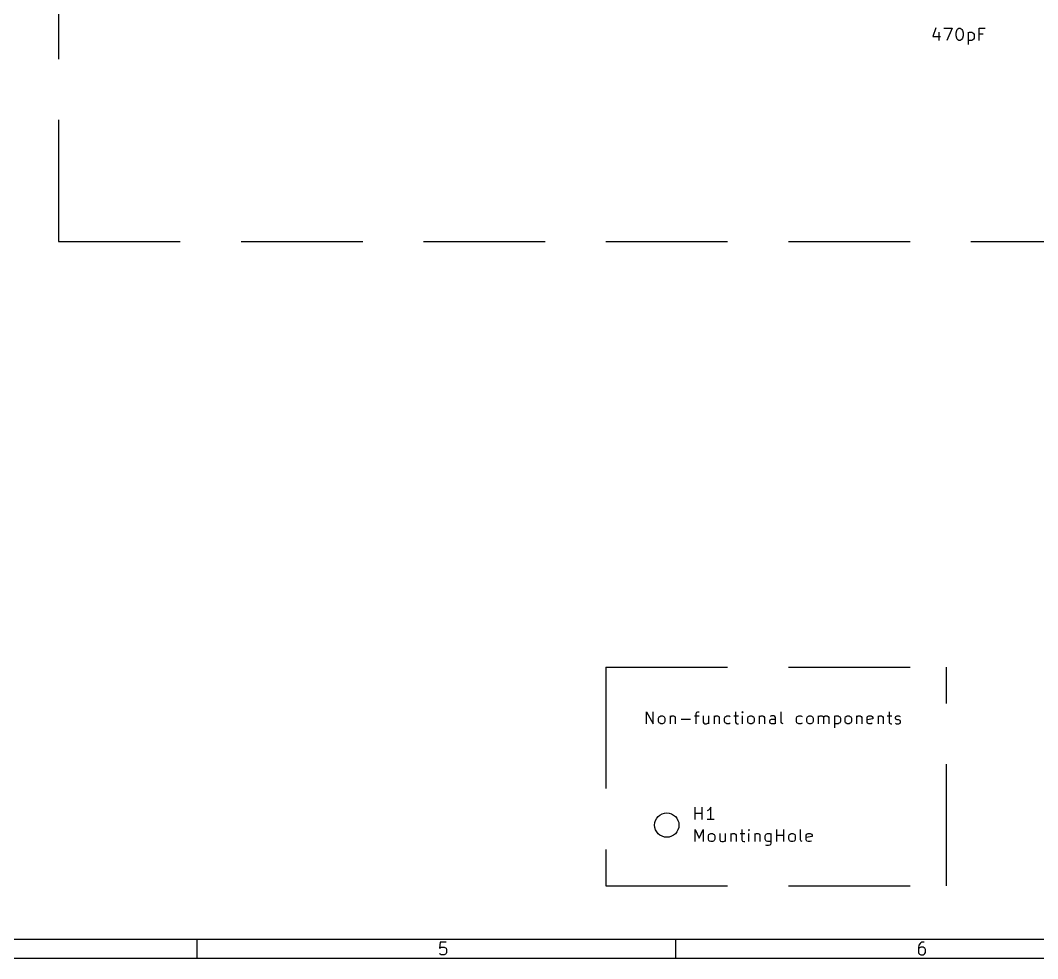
# Model space of a CAD drawing. Extents: x 0.4 to 16.1, y -11.3 to -0.4.
# Drawn here: x 7.543 to 11.725, y -11.299 to -7.44 of the extents above; entities that cross this region are included whole.
import ezdxf

# ---------------------------------------------------------------- set-up
doc = ezdxf.new("R2010")
doc.units = 0
doc.header["$MEASUREMENT"] = 0
doc.linetypes.add('DASHED', pattern=[0.75, 0.5, -0.25])
for name, color, linetype in [('BLUE3', 171, 'CONTINUOUS'), ('CYAN2', 4, 'CONTINUOUS'), ('RED2', 1, 'CONTINUOUS')]:
    doc.layers.add(name, color=color, linetype=linetype)

msp = doc.modelspace()

# ---------------------------------------------------------------- linework, layer by layer
at = {"layer": 'BLUE3', "linetype": 'DASHED'}
for p, q in [((7.7, -1.85), (7.7, -8.35)), ((7.7, -8.35), (15.15, -8.35)), ((9.95, -10.1), (9.95, -11)), ((9.95, -10.1), (11.35, -10.1)), ((11.35, -11), (11.35, -10.1)), ((9.95, -11), (11.35, -11))]:
    msp.add_line(p, q, dxfattribs=at)
at = {"layer": 'BLUE3', "linetype": 'CONTINUOUS'}
for p, q in [((10.116, -10.3337), (10.116, -10.2837)), ((10.116, -10.2837), (10.1446, -10.3337)), ((10.1446, -10.3337), (10.1446, -10.2837)), ((10.3208, -10.2909), (10.3232, -10.2861)), ((10.3232, -10.2861), (10.3279, -10.2837)), ((10.3279, -10.2837), (10.3327, -10.2837)), ((10.4827, -10.2837), (10.4827, -10.3266)), ((10.5112, -10.2837), (10.5089, -10.2861)), ((10.5089, -10.2861), (10.5112, -10.2885)), ((10.5136, -10.2861), (10.5112, -10.2837)), ((10.5112, -10.2837), (10.5112, -10.2885)), ((10.5112, -10.2885), (10.5136, -10.2861)), ((10.6708, -10.3266), (10.6708, -10.2837)), ((11.1136, -10.2837), (11.1136, -10.3266)), ((10.166, -10.3099), (10.1684, -10.3051)), ((10.166, -10.3242), (10.166, -10.3099)), ((10.1684, -10.3289), (10.166, -10.3242)), ((10.1684, -10.3051), (10.1708, -10.3028)), ((10.1708, -10.3313), (10.1684, -10.3289)), ((10.1708, -10.3028), (10.1755, -10.3004)), ((10.1755, -10.3004), (10.1827, -10.3004)), ((10.1827, -10.3004), (10.1874, -10.3028)), ((10.1874, -10.3028), (10.1898, -10.3051)), ((10.1898, -10.3289), (10.1874, -10.3313)), ((10.1898, -10.3051), (10.1922, -10.3099)), ((10.1922, -10.3242), (10.1898, -10.3289)), ((10.1922, -10.3099), (10.1922, -10.3242)), ((10.2136, -10.3004), (10.2136, -10.3337)), ((10.2136, -10.3051), (10.216, -10.3028)), ((10.216, -10.3028), (10.2208, -10.3004)), ((10.2208, -10.3004), (10.2279, -10.3004)), ((10.2279, -10.3004), (10.2327, -10.3028)), ((10.2327, -10.3028), (10.2351, -10.3075)), ((10.2351, -10.3075), (10.2351, -10.3337)), ((10.2589, -10.3147), (10.297, -10.3147)), ((10.3136, -10.3004), (10.3327, -10.3004)), ((10.3208, -10.3337), (10.3208, -10.2909)), ((10.3493, -10.3004), (10.3493, -10.3266)), ((10.3493, -10.3266), (10.3517, -10.3313)), ((10.3684, -10.3313), (10.3708, -10.3289)), ((10.3708, -10.3004), (10.3708, -10.3337)), ((10.3946, -10.3004), (10.3946, -10.3337)), ((10.3946, -10.3051), (10.397, -10.3028)), ((10.397, -10.3028), (10.4017, -10.3004)), ((10.4017, -10.3004), (10.4089, -10.3004)), ((10.4089, -10.3004), (10.4136, -10.3028)), ((10.4136, -10.3028), (10.416, -10.3075)), ((10.416, -10.3075), (10.416, -10.3337)), ((10.4374, -10.3099), (10.4398, -10.3051)), ((10.4374, -10.3242), (10.4374, -10.3099)), ((10.4398, -10.3289), (10.4374, -10.3242)), ((10.4398, -10.3051), (10.4422, -10.3028)), ((10.4422, -10.3313), (10.4398, -10.3289)), ((10.4422, -10.3028), (10.447, -10.3004)), ((10.447, -10.3004), (10.4565, -10.3004)), ((10.4565, -10.3004), (10.4612, -10.3028)), ((10.4755, -10.3004), (10.4946, -10.3004)), ((10.4827, -10.3266), (10.4851, -10.3313)), ((10.5112, -10.3337), (10.5112, -10.3004)), ((10.5327, -10.3099), (10.5351, -10.3051)), ((10.5327, -10.3242), (10.5327, -10.3099)), ((10.5351, -10.3289), (10.5327, -10.3242)), ((10.5351, -10.3051), (10.5374, -10.3028)), ((10.5374, -10.3313), (10.5351, -10.3289)), ((10.5374, -10.3028), (10.5422, -10.3004)), ((10.5422, -10.3004), (10.5493, -10.3004)), ((10.5493, -10.3004), (10.5541, -10.3028)), ((10.5541, -10.3028), (10.5565, -10.3051)), ((10.5565, -10.3289), (10.5541, -10.3313)), ((10.5565, -10.3051), (10.5589, -10.3099)), ((10.5589, -10.3242), (10.5565, -10.3289)), ((10.5589, -10.3099), (10.5589, -10.3242)), ((10.5803, -10.3004), (10.5803, -10.3337)), ((10.5803, -10.3051), (10.5827, -10.3028)), ((10.5827, -10.3028), (10.5874, -10.3004)), ((10.5874, -10.3004), (10.5946, -10.3004)), ((10.5946, -10.3004), (10.5993, -10.3028)), ((10.5993, -10.3028), (10.6017, -10.3075)), ((10.6017, -10.3075), (10.6017, -10.3337)), ((10.6231, -10.3218), (10.6255, -10.317)), ((10.6231, -10.3266), (10.6231, -10.3218)), ((10.6255, -10.3313), (10.6231, -10.3266)), ((10.6303, -10.3004), (10.6255, -10.3028)), ((10.6255, -10.317), (10.6303, -10.3147)), ((10.6398, -10.3004), (10.6303, -10.3004)), ((10.6303, -10.3147), (10.6422, -10.3147)), ((10.6446, -10.3028), (10.6398, -10.3004)), ((10.6422, -10.3147), (10.647, -10.3123)), ((10.647, -10.3075), (10.6446, -10.3028)), ((10.647, -10.3337), (10.647, -10.3075)), ((10.6731, -10.3313), (10.6708, -10.3266)), ((10.7327, -10.3099), (10.735, -10.3051)), ((10.7327, -10.3242), (10.7327, -10.3099)), ((10.735, -10.3289), (10.7327, -10.3242)), ((10.735, -10.3051), (10.7374, -10.3028)), ((10.7374, -10.3313), (10.735, -10.3289)), ((10.7374, -10.3028), (10.7422, -10.3004)), ((10.7422, -10.3004), (10.7517, -10.3004)), ((10.7517, -10.3004), (10.7565, -10.3028)), ((10.7755, -10.3099), (10.7779, -10.3051)), ((10.7755, -10.3242), (10.7755, -10.3099)), ((10.7779, -10.3289), (10.7755, -10.3242)), ((10.7779, -10.3051), (10.7803, -10.3028)), ((10.7803, -10.3313), (10.7779, -10.3289)), ((10.7803, -10.3028), (10.7851, -10.3004)), ((10.7851, -10.3004), (10.7922, -10.3004)), ((10.7922, -10.3004), (10.797, -10.3028)), ((10.797, -10.3028), (10.7993, -10.3051)), ((10.7993, -10.3289), (10.797, -10.3313)), ((10.7993, -10.3051), (10.8017, -10.3099)), ((10.8017, -10.3242), (10.7993, -10.3289)), ((10.8017, -10.3099), (10.8017, -10.3242)), ((10.8231, -10.3337), (10.8231, -10.3004)), ((10.8231, -10.3051), (10.8255, -10.3028)), ((10.8255, -10.3028), (10.8303, -10.3004)), ((10.8303, -10.3004), (10.8374, -10.3004)), ((10.8374, -10.3004), (10.8422, -10.3028)), ((10.8422, -10.3028), (10.8446, -10.3075)), ((10.8446, -10.3075), (10.847, -10.3028)), ((10.8446, -10.3075), (10.8446, -10.3337)), ((10.847, -10.3028), (10.8517, -10.3004)), ((10.8517, -10.3004), (10.8589, -10.3004)), ((10.8589, -10.3004), (10.8636, -10.3028)), ((10.8636, -10.3028), (10.866, -10.3075)), ((10.866, -10.3075), (10.866, -10.3337)), ((10.8898, -10.3004), (10.8898, -10.3504)), ((10.8898, -10.3028), (10.8946, -10.3004)), ((10.8946, -10.3004), (10.9041, -10.3004)), ((10.9041, -10.3004), (10.9089, -10.3028)), ((10.9089, -10.3028), (10.9112, -10.3051)), ((10.9112, -10.3289), (10.9089, -10.3313)), ((10.9112, -10.3051), (10.9136, -10.3099)), ((10.9136, -10.3242), (10.9112, -10.3289)), ((10.9136, -10.3099), (10.9136, -10.3242)), ((10.9327, -10.3099), (10.935, -10.3051)), ((10.9327, -10.3242), (10.9327, -10.3099)), ((10.935, -10.3289), (10.9327, -10.3242)), ((10.935, -10.3051), (10.9374, -10.3028)), ((10.9374, -10.3313), (10.935, -10.3289)), ((10.9374, -10.3028), (10.9422, -10.3004)), ((10.9422, -10.3004), (10.9493, -10.3004)), ((10.9493, -10.3004), (10.9541, -10.3028)), ((10.9541, -10.3028), (10.9565, -10.3051)), ((10.9565, -10.3289), (10.9541, -10.3313)), ((10.9565, -10.3051), (10.9589, -10.3099)), ((10.9589, -10.3242), (10.9565, -10.3289)), ((10.9589, -10.3099), (10.9589, -10.3242)), ((10.9803, -10.3004), (10.9803, -10.3337)), ((10.9803, -10.3051), (10.9827, -10.3028)), ((10.9827, -10.3028), (10.9874, -10.3004)), ((10.9874, -10.3004), (10.9946, -10.3004)), ((10.9946, -10.3004), (10.9993, -10.3028)), ((10.9993, -10.3028), (11.0017, -10.3075)), ((11.0017, -10.3075), (11.0017, -10.3337)), ((11.0231, -10.3075), (11.0255, -10.3028)), ((11.0231, -10.3266), (11.0231, -10.3075)), ((11.0469, -10.3123), (11.0231, -10.317)), ((11.0255, -10.3313), (11.0231, -10.3266)), ((11.0255, -10.3028), (11.0303, -10.3004)), ((11.0303, -10.3004), (11.0398, -10.3004)), ((11.0398, -10.3004), (11.0446, -10.3028)), ((11.0446, -10.3028), (11.0469, -10.3075)), ((11.0469, -10.3075), (11.0469, -10.3123)), ((11.0684, -10.3004), (11.0684, -10.3337)), ((11.0684, -10.3051), (11.0708, -10.3028)), ((11.0708, -10.3028), (11.0755, -10.3004)), ((11.0755, -10.3004), (11.0827, -10.3004)), ((11.0827, -10.3004), (11.0874, -10.3028)), ((11.0874, -10.3028), (11.0898, -10.3075)), ((11.0898, -10.3075), (11.0898, -10.3337)), ((11.1065, -10.3004), (11.1255, -10.3004)), ((11.1136, -10.3266), (11.116, -10.3313)), ((11.1398, -10.3075), (11.1422, -10.3028)), ((11.1398, -10.3099), (11.1398, -10.3075)), ((11.1422, -10.3147), (11.1398, -10.3099)), ((11.1422, -10.3028), (11.1469, -10.3004)), ((11.1469, -10.317), (11.1422, -10.3147)), ((11.1469, -10.3004), (11.1541, -10.3004)), ((11.1541, -10.317), (11.1469, -10.317)), ((11.1541, -10.3004), (11.1589, -10.3028)), ((11.1589, -10.3194), (11.1541, -10.317)), ((11.1612, -10.3242), (11.1589, -10.3194)), ((11.1589, -10.3313), (11.1612, -10.3266)), ((11.1612, -10.3266), (11.1612, -10.3242)), ((10.1755, -10.3337), (10.1708, -10.3313)), ((10.1827, -10.3337), (10.1755, -10.3337)), ((10.1874, -10.3313), (10.1827, -10.3337)), ((10.3517, -10.3313), (10.3565, -10.3337)), ((10.3565, -10.3337), (10.3636, -10.3337)), ((10.3636, -10.3337), (10.3684, -10.3313)), ((10.447, -10.3337), (10.4422, -10.3313)), ((10.4565, -10.3337), (10.447, -10.3337)), ((10.4612, -10.3313), (10.4565, -10.3337)), ((10.4851, -10.3313), (10.4898, -10.3337)), ((10.4898, -10.3337), (10.4946, -10.3337)), ((10.5422, -10.3337), (10.5374, -10.3313)), ((10.5493, -10.3337), (10.5422, -10.3337)), ((10.5541, -10.3313), (10.5493, -10.3337)), ((10.6303, -10.3337), (10.6255, -10.3313)), ((10.6422, -10.3337), (10.6303, -10.3337)), ((10.647, -10.3313), (10.6422, -10.3337)), ((10.6779, -10.3337), (10.6731, -10.3313)), ((10.7422, -10.3337), (10.7374, -10.3313)), ((10.7517, -10.3337), (10.7422, -10.3337)), ((10.7565, -10.3313), (10.7517, -10.3337)), ((10.7851, -10.3337), (10.7803, -10.3313)), ((10.7922, -10.3337), (10.7851, -10.3337)), ((10.797, -10.3313), (10.7922, -10.3337)), ((10.8946, -10.3337), (10.8898, -10.3313)), ((10.9041, -10.3337), (10.8946, -10.3337)), ((10.9089, -10.3313), (10.9041, -10.3337)), ((10.9422, -10.3337), (10.9374, -10.3313)), ((10.9493, -10.3337), (10.9422, -10.3337)), ((10.9541, -10.3313), (10.9493, -10.3337)), ((11.0303, -10.3337), (11.0255, -10.3313)), ((11.0398, -10.3337), (11.0303, -10.3337)), ((11.0446, -10.3313), (11.0398, -10.3337)), ((11.116, -10.3313), (11.1208, -10.3337)), ((11.1208, -10.3337), (11.1255, -10.3337)), ((11.1398, -10.3313), (11.1446, -10.3337)), ((11.1446, -10.3337), (11.1541, -10.3337)), ((11.1541, -10.3337), (11.1589, -10.3313))]:
    msp.add_line(p, q, dxfattribs=at)
at = {"layer": 'CYAN2', "linetype": 'CONTINUOUS'}
for p, q in [((11.3059, -7.4704), (11.294, -7.5061)), ((11.3393, -7.4728), (11.3726, -7.4728)), ((11.3726, -7.4728), (11.3512, -7.5228)), ((11.3893, -7.4918), (11.3917, -7.4823)), ((11.3917, -7.4823), (11.394, -7.4776)), ((11.394, -7.4776), (11.3964, -7.4752)), ((11.3964, -7.4752), (11.4012, -7.4728)), ((11.4012, -7.4728), (11.4059, -7.4728)), ((11.4059, -7.4728), (11.4107, -7.4752)), ((11.4107, -7.4752), (11.4131, -7.4776)), ((11.4131, -7.4776), (11.4155, -7.4823)), ((11.4155, -7.4823), (11.4179, -7.4918)), ((11.4845, -7.5228), (11.4845, -7.4728)), ((11.4845, -7.4728), (11.5083, -7.4728)), ((11.294, -7.5061), (11.325, -7.5061)), ((11.3179, -7.4895), (11.3179, -7.5228)), ((11.3893, -7.5038), (11.3893, -7.4918)), ((11.3917, -7.5133), (11.3893, -7.5038)), ((11.394, -7.518), (11.3917, -7.5133)), ((11.3964, -7.5204), (11.394, -7.518)), ((11.4012, -7.5228), (11.3964, -7.5204)), ((11.4059, -7.5228), (11.4012, -7.5228)), ((11.4107, -7.5204), (11.4059, -7.5228)), ((11.4131, -7.518), (11.4107, -7.5204)), ((11.4155, -7.5133), (11.4131, -7.518)), ((11.4179, -7.5038), (11.4155, -7.5133)), ((11.4179, -7.4918), (11.4179, -7.5038)), ((11.4393, -7.4895), (11.4393, -7.5395)), ((11.4393, -7.4918), (11.444, -7.4895)), ((11.444, -7.5228), (11.4393, -7.5204)), ((11.444, -7.4895), (11.4536, -7.4895)), ((11.4536, -7.5228), (11.444, -7.5228)), ((11.4536, -7.4895), (11.4583, -7.4918)), ((11.4583, -7.5204), (11.4536, -7.5228)), ((11.4583, -7.4918), (11.4607, -7.4942)), ((11.4607, -7.518), (11.4583, -7.5204)), ((11.4607, -7.4942), (11.4631, -7.499)), ((11.4631, -7.5133), (11.4607, -7.518)), ((11.4631, -7.499), (11.4631, -7.5133)), ((11.5012, -7.4966), (11.4845, -7.4966)), ((10.3163, -10.7268), (10.3163, -10.6768)), ((10.3163, -10.7006), (10.3449, -10.7006)), ((10.3449, -10.7268), (10.3449, -10.6768)), ((10.371, -10.6887), (10.3663, -10.6911)), ((10.3758, -10.6839), (10.371, -10.6887)), ((10.3806, -10.6768), (10.3758, -10.6839)), ((10.3806, -10.7268), (10.3806, -10.6768)), ((10.3949, -10.7268), (10.3663, -10.7268)), ((10.3163, -10.8178), (10.3163, -10.7678)), ((10.3163, -10.7678), (10.3329, -10.8035)), ((10.3329, -10.8035), (10.3496, -10.7678)), ((10.3496, -10.7678), (10.3496, -10.8178)), ((10.371, -10.794), (10.3734, -10.7892)), ((10.3734, -10.7892), (10.3758, -10.7869)), ((10.3758, -10.7869), (10.3806, -10.7845)), ((10.3806, -10.7845), (10.3877, -10.7845)), ((10.3877, -10.7845), (10.3925, -10.7869)), ((10.3925, -10.7869), (10.3949, -10.7892)), ((10.3949, -10.7892), (10.3972, -10.794)), ((10.4187, -10.7845), (10.4187, -10.8107)), ((10.4401, -10.7845), (10.4401, -10.8178)), ((10.4639, -10.7845), (10.4639, -10.8178)), ((10.4639, -10.7892), (10.4663, -10.7869)), ((10.4663, -10.7869), (10.471, -10.7845)), ((10.471, -10.7845), (10.4782, -10.7845)), ((10.4782, -10.7845), (10.4829, -10.7869)), ((10.4829, -10.7869), (10.4853, -10.7916)), ((10.502, -10.7845), (10.521, -10.7845)), ((10.5091, -10.7678), (10.5091, -10.8107)), ((10.5377, -10.7678), (10.5353, -10.7702)), ((10.5353, -10.7702), (10.5377, -10.7726)), ((10.5401, -10.7702), (10.5377, -10.7678)), ((10.5377, -10.7678), (10.5377, -10.7726)), ((10.5377, -10.7726), (10.5401, -10.7702)), ((10.5377, -10.8178), (10.5377, -10.7845)), ((10.5615, -10.7845), (10.5615, -10.8178)), ((10.5615, -10.7892), (10.5639, -10.7869)), ((10.5639, -10.7869), (10.5687, -10.7845)), ((10.5687, -10.7845), (10.5758, -10.7845)), ((10.5758, -10.7845), (10.5806, -10.7869)), ((10.5806, -10.7869), (10.5829, -10.7916)), ((10.6044, -10.794), (10.6067, -10.7892)), ((10.6067, -10.7892), (10.6091, -10.7869)), ((10.6091, -10.7869), (10.6139, -10.7845)), ((10.6139, -10.7845), (10.6234, -10.7845)), ((10.6234, -10.7845), (10.6282, -10.7869)), ((10.6282, -10.7845), (10.6282, -10.8249)), ((10.652, -10.8178), (10.652, -10.7678)), ((10.6806, -10.8178), (10.6806, -10.7678)), ((10.702, -10.794), (10.7044, -10.7892)), ((10.7044, -10.7892), (10.7067, -10.7869)), ((10.7067, -10.7869), (10.7115, -10.7845)), ((10.7115, -10.7845), (10.7187, -10.7845)), ((10.7187, -10.7845), (10.7234, -10.7869)), ((10.7234, -10.7869), (10.7258, -10.7892)), ((10.7258, -10.7892), (10.7282, -10.794)), ((10.7496, -10.8107), (10.7496, -10.7678)), ((10.7734, -10.7916), (10.7758, -10.7869)), ((10.7758, -10.7869), (10.7806, -10.7845)), ((10.7806, -10.7845), (10.7901, -10.7845)), ((10.7901, -10.7845), (10.7948, -10.7869)), ((10.7948, -10.7869), (10.7972, -10.7916)), ((10.371, -10.8083), (10.371, -10.794)), ((10.3734, -10.813), (10.371, -10.8083)), ((10.3758, -10.8154), (10.3734, -10.813)), ((10.3806, -10.8178), (10.3758, -10.8154)), ((10.3877, -10.8178), (10.3806, -10.8178)), ((10.3925, -10.8154), (10.3877, -10.8178)), ((10.3949, -10.813), (10.3925, -10.8154)), ((10.3972, -10.8083), (10.3949, -10.813)), ((10.3972, -10.794), (10.3972, -10.8083)), ((10.4187, -10.8107), (10.421, -10.8154)), ((10.421, -10.8154), (10.4258, -10.8178)), ((10.4258, -10.8178), (10.4329, -10.8178)), ((10.4329, -10.8178), (10.4377, -10.8154)), ((10.4377, -10.8154), (10.4401, -10.813)), ((10.4853, -10.7916), (10.4853, -10.8178)), ((10.5091, -10.8107), (10.5115, -10.8154)), ((10.5115, -10.8154), (10.5163, -10.8178)), ((10.5163, -10.8178), (10.521, -10.8178)), ((10.5829, -10.7916), (10.5829, -10.8178)), ((10.6044, -10.8083), (10.6044, -10.794)), ((10.6067, -10.813), (10.6044, -10.8083)), ((10.6091, -10.8154), (10.6067, -10.813)), ((10.6139, -10.8178), (10.6091, -10.8154)), ((10.6234, -10.8178), (10.6139, -10.8178)), ((10.6282, -10.8154), (10.6234, -10.8178)), ((10.6258, -10.8297), (10.6234, -10.8321)), ((10.6282, -10.8249), (10.6258, -10.8297)), ((10.652, -10.7916), (10.6806, -10.7916)), ((10.702, -10.8083), (10.702, -10.794)), ((10.7044, -10.813), (10.702, -10.8083)), ((10.7067, -10.8154), (10.7044, -10.813)), ((10.7115, -10.8178), (10.7067, -10.8154)), ((10.7187, -10.8178), (10.7115, -10.8178)), ((10.7234, -10.8154), (10.7187, -10.8178)), ((10.7258, -10.813), (10.7234, -10.8154)), ((10.7282, -10.8083), (10.7258, -10.813)), ((10.7282, -10.794), (10.7282, -10.8083)), ((10.752, -10.8154), (10.7496, -10.8107)), ((10.7567, -10.8178), (10.752, -10.8154)), ((10.7734, -10.8107), (10.7734, -10.7916)), ((10.7972, -10.7964), (10.7734, -10.8011)), ((10.7758, -10.8154), (10.7734, -10.8107)), ((10.7806, -10.8178), (10.7758, -10.8154)), ((10.7901, -10.8178), (10.7806, -10.8178)), ((10.7948, -10.8154), (10.7901, -10.8178)), ((10.7972, -10.7916), (10.7972, -10.7964)), ((10.6115, -10.8345), (10.6067, -10.8321)), ((10.6187, -10.8345), (10.6115, -10.8345)), ((10.6234, -10.8321), (10.6187, -10.8345))]:
    msp.add_line(p, q, dxfattribs=at)
at = {"layer": 'RED2', "linetype": 'CONTINUOUS'}
for p, q in [((16.0626, -11.2206), (0.4724, -11.2206)), ((8.2677, -11.2206), (8.2677, -11.2993)), ((9.268, -11.2321), (9.2656, -11.2565)), ((9.2924, -11.2321), (9.268, -11.2321)), ((10.2362, -11.2206), (10.2362, -11.2993)), ((11.2365, -11.2443), (11.2341, -11.2541)), ((11.2414, -11.237), (11.2365, -11.2443)), ((11.2439, -11.2346), (11.2414, -11.237)), ((11.2487, -11.2321), (11.2439, -11.2346)), ((11.2585, -11.2321), (11.2487, -11.2321)), ((9.2656, -11.2565), (9.268, -11.2541)), ((9.268, -11.2809), (9.2656, -11.2784)), ((9.268, -11.2541), (9.2729, -11.2516)), ((9.2729, -11.2833), (9.268, -11.2809)), ((9.2729, -11.2516), (9.2851, -11.2516)), ((9.2851, -11.2833), (9.2729, -11.2833)), ((9.2851, -11.2516), (9.29, -11.2541)), ((9.29, -11.2809), (9.2851, -11.2833)), ((9.29, -11.2541), (9.2924, -11.2565)), ((9.2924, -11.2784), (9.29, -11.2809)), ((9.2924, -11.2565), (9.2948, -11.2614)), ((9.2948, -11.2736), (9.2924, -11.2784)), ((9.2948, -11.2614), (9.2948, -11.2736)), ((11.2341, -11.2541), (11.2341, -11.2736)), ((11.2365, -11.2565), (11.2341, -11.2614)), ((11.2341, -11.2736), (11.2365, -11.2784)), ((11.239, -11.2541), (11.2365, -11.2565)), ((11.2365, -11.2784), (11.239, -11.2809)), ((11.2439, -11.2516), (11.239, -11.2541)), ((11.239, -11.2809), (11.2439, -11.2833)), ((11.2536, -11.2516), (11.2439, -11.2516)), ((11.2439, -11.2833), (11.2536, -11.2833)), ((11.2585, -11.2541), (11.2536, -11.2516)), ((11.2536, -11.2833), (11.2585, -11.2809)), ((11.2609, -11.2565), (11.2585, -11.2541)), ((11.2585, -11.2809), (11.2609, -11.2784)), ((11.2633, -11.2614), (11.2609, -11.2565)), ((11.2609, -11.2784), (11.2633, -11.2736)), ((11.2633, -11.2736), (11.2633, -11.2614)), ((16.1413, -11.2993), (0.3937, -11.2993))]:
    msp.add_line(p, q, dxfattribs=at)
at = {"layer": 'RED2'}
msp.add_circle((10.2, -10.75), 0.05, dxfattribs=at)

doc.saveas('drawing.dxf')
